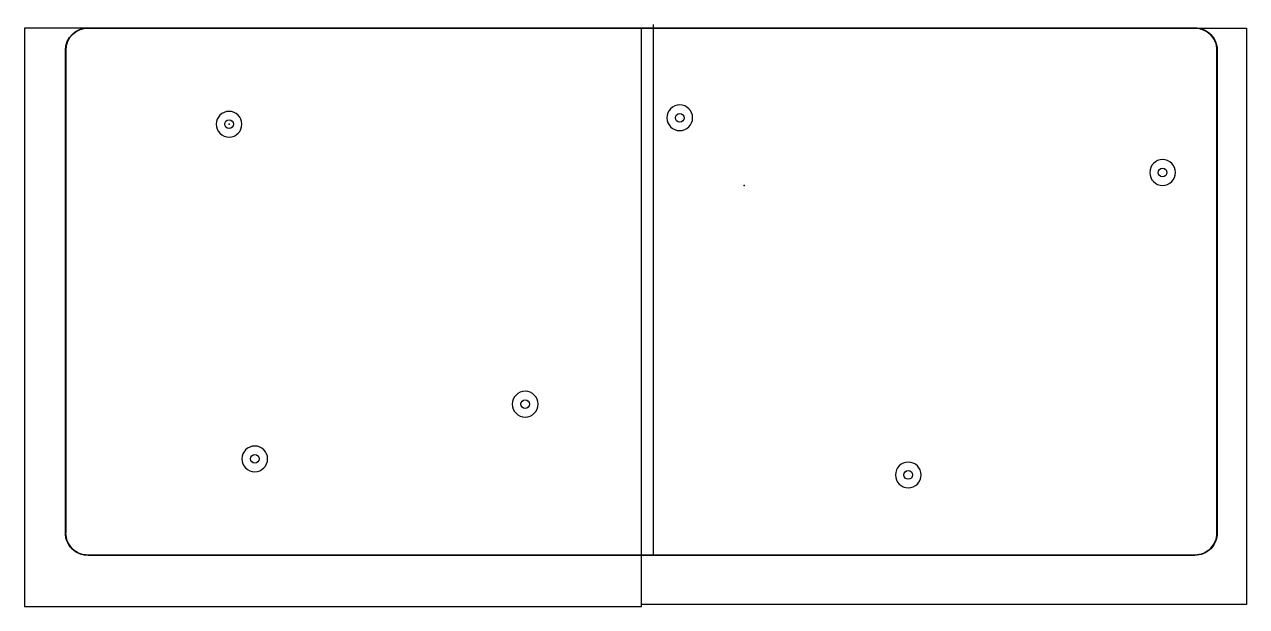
# Model space of a CAD drawing. Header units: centimetres. Extents: x -22.4 to 15.6, y -13.1 to 5.
import ezdxf

# ---------------------------------------------------------------- set-up
doc = ezdxf.new("R2010")
doc.units = ezdxf.units.CM
doc.header["$MEASUREMENT"] = 0
for name, color, linetype in [('kbox back plate v16_Sketch2', 7, 'Continuous'), ('kbox back plate v16_Sketch4', 7, 'Continuous'), ('kbox back plate v16_Sketch6', 7, 'Continuous'), ('kbox back plate v16_Sketch7', 7, 'Continuous')]:
    doc.layers.add(name, color=color, linetype=linetype)

msp = doc.modelspace()

# ---------------------------------------------------------------- linework, layer by layer
at = {"layer": 'kbox back plate v16_Sketch2'}
for p, q in [((-20.375, 4.895, -1.78), (14, 4.895, -1.78)), ((-20.375, 4.885, -1.78), (14, 4.885, -1.78)), ((-21.083, -10.8, -1.78), (-21.083, 4.2, -1.78)), ((-21.073, -10.8, -1.78), (-21.073, 4.2, -1.78)), ((14.688, 4.2, -1.78), (14.688, -10.8, -1.78)), ((14.698, 4.2, -1.78), (14.698, -10.8, -1.78)), ((14, -11.489, -1.78), (-20.375, -11.489, -1.78)), ((14, -11.499, -1.78), (-20.375, -11.499, -1.78))]:
    msp.add_line(p, q, dxfattribs=at)
at = {"layer": 'kbox back plate v16_Sketch2', "extrusion": (0, 0, -1)}
for centre in [(2, 2.1, 1.467), (2, 2.1, 1.78), (-13, 0.4, 1.997), (-13, 0.4, 1.78), (6.8, -6.8, 1.467), (15.2, -8.5, 1.467), (-5.1, -9, 1.467)]:
    msp.add_circle(centre, 0.4, dxfattribs=at)
for centre, radius, start, end in [((20.375, 4.187, 1.78), 0.709, 1.0664, 90), ((20.375, 4.187, 1.78), 0.699, 1.074, 90), ((-14.003, 4.2, 1.78), 0.695, 89.746, 180), ((-14.003, 4.2, 1.78), 0.685, 89.7441, 180), ((20.385, -10.8, 1.78), 0.699, 269.198, 0), ((20.385, -10.8, 1.78), 0.689, 269.1922, 0), ((-14, -10.8, 1.78), 0.698, 179.9896, 270), ((-14, -10.8, 1.78), 0.688, 179.9895, 270)]:
    msp.add_arc(centre, radius, start, end, dxfattribs=at)
at = {"layer": 'kbox back plate v16_Sketch2'}
for p in [(-16, 1.9, -1.78), (0, 0, -1.78)]:
    msp.add_point(p, dxfattribs=at)
at = {"layer": 'kbox back plate v16_Sketch4'}
for p, q in [((-20.375, 4.885, -2), (14, 4.885, -2)), ((-21.073, -10.8, -2), (-21.073, 4.2, -2)), ((14.688, 4.2, -2), (14.688, -10.8, -2)), ((14, -11.489, -2), (-20.375, -11.489, -2))]:
    msp.add_line(p, q, dxfattribs=at)
at = {"layer": 'kbox back plate v16_Sketch4', "extrusion": (0, 0, -1)}
for centre in [(16, 1.9, 2), (2, 2.1, 2), (-13, 0.4, 2), (6.8, -6.8, 2), (15.2, -8.5, 2), (-5.1, -9, 2)]:
    msp.add_circle(centre, 0.4, dxfattribs=at)
for centre, radius, start, end in [((20.375, 4.187, 2), 0.699, 1.074, 90), ((-14.003, 4.2, 2), 0.685, 89.7441, 180), ((20.385, -10.8, 2), 0.689, 269.1922, 0), ((-14, -10.8, 2), 0.688, 179.9895, 270)]:
    msp.add_arc(centre, radius, start, end, dxfattribs=at)
at = {"layer": 'kbox back plate v16_Sketch4'}
msp.add_point((0, 0, -2), dxfattribs=at)
at = {"layer": 'kbox back plate v16_Sketch6'}
msp.add_line((-2.824, 5.001, -1.7), (-2.824, -11.499, -1.7), dxfattribs=at)
msp.add_point((0, 0, -1.7), dxfattribs=at)
at = {"layer": 'kbox back plate v16_Sketch7'}
for p, q in [((-3.187, 4.885, -1.7), (-22.354, 4.885, -1.7)), ((-22.354, 4.885, -1.7), (-22.354, -13.09, -1.7)), ((14, 4.885, -1.7), (-20.375, 4.885, -1.7)), ((-3.187, -13.09, -1.7), (-3.187, 4.885, -1.7)), ((-3.187, -13.03, -1.7), (-3.187, 4.885, -1.7)), ((-3.187, 4.885, -1.7), (15.607, 4.885, -1.7)), ((15.607, 4.885, -1.7), (15.607, -13.03, -1.7)), ((-21.073, 4.2, -1.7), (-21.073, -10.8, -1.7)), ((14.688, -10.8, -1.7), (14.688, 4.2, -1.7)), ((-20.375, -11.489, -1.7), (14, -11.489, -1.7)), ((-22.354, -13.09, -1.7), (-3.187, -13.09, -1.7)), ((15.607, -13.03, -1.7), (-3.187, -13.03, -1.7))]:
    msp.add_line(p, q, dxfattribs=at)
for centre in [(-16, 1.9, -1.7), (-2, 2.1, -1.7), (13, 0.4, -1.7), (-6.8, -6.8, -1.7), (-15.2, -8.5, -1.7), (5.1, -9, -1.7)]:
    msp.add_circle(centre, 0.135, dxfattribs=at)
for centre, radius, start, end in [((-20.375, 4.187, -1.7), 0.699, 90, 178.926), ((14.003, 4.2, -1.7), 0.685, 360, 90.2559), ((-20.385, -10.8, -1.7), 0.689, 180, 270.8078), ((14, -10.8, -1.7), 0.688, 270, 0.0105)]:
    msp.add_arc(centre, radius, start, end, dxfattribs=at)
msp.add_point((0, 0, -1.7), dxfattribs=at)

doc.saveas('drawing.dxf')
